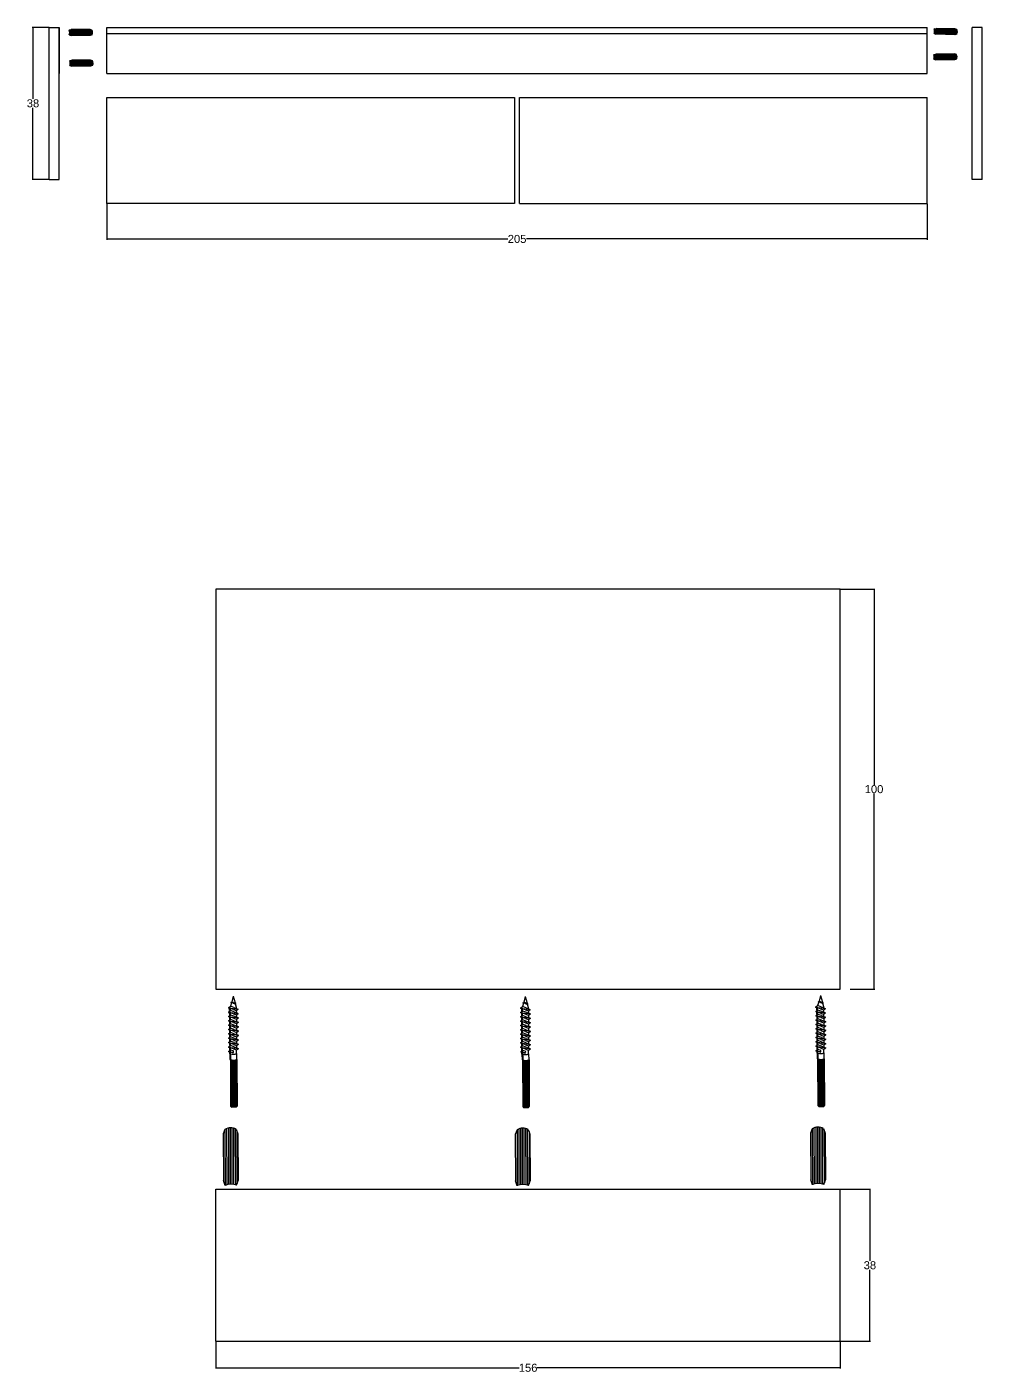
# Model space of a CAD drawing. Header units: inches. Extents: x -8 to 1551, y -417 to 323.
# Drawn here: x -5.4 to 233.3, y -314.3 to 22.2 of the extents above; entities that cross this region are included whole.
import ezdxf

# ---------------------------------------------------------------- set-up
doc = ezdxf.new("R2010")
doc.units = ezdxf.units.IN
doc.header["$MEASUREMENT"] = 0
doc.linetypes.add('HIDDEN', pattern=[0.375, 0.25, -0.125])
doc.layers.add('NASCOSTE', color=1, linetype='HIDDEN')
doc.layers.add('OGGETTO', color=7, linetype='Continuous')
doc.styles.get("Standard").update_dxf_attribs({"font": 'Arial.ttf'})
doc.dimstyles.get("Standard").update_dxf_attribs({"dimtxt": 0.18, "dimasz": 0.18, "dimexe": 0.18, "dimexo": 0.0625, "dimgap": 0.09, "dimtad": 0, "dimtih": 1, "dimtoh": 1, "dimdec": 4, "dimzin": 0, "dimdsep": 46, "dimtxsty": 'Standard', "dimcen": 0.09, "dimadec": 0, "dimazin": 0, "dimtfac": 1, "dimtdec": 4, "dimtofl": 0, "dimtmove": 0, "dimatfit": 3, "dimfxl": 1, "dimtolj": 1, "dimtzin": 0, "dimarcsym": 0})

# ---------------------------------------------------------------- blocks, each defined once
blk = doc.blocks.new('_ArchTick')
at = {"color": 0, "linetype": 'ByBlock', "const_width": 0.15}
blk.add_lwpolyline([(-0.5, -0.5), (0.5, 0.5)], dxfattribs=at)
blk = doc.blocks.new('*D4')
at = {"color": 0, "lineweight": -2, "transparency": 16777216}
for p, q in [((14.6, -22.01), (14.6, -30.95)), ((219.6, -22.01), (219.6, -30.95)), ((14.6, -30.77), (114.77, -30.77)), ((219.6, -30.77), (119.42, -30.77))]:
    blk.add_line(p, q, dxfattribs=at)
at = {"layer": 'Defpoints', "color": 0, "transparency": 16777216}
for p in [(14.6, -21.94), (219.6, -21.94), (219.6, -30.77)]:
    blk.add_point(p, dxfattribs=at)
at = {"color": 0, "lineweight": -2, "transparency": 16777216, "xscale": 0.18, "yscale": 0.18, "zscale": 0.18, "rotation": 180}
blk.add_blockref('_ArchTick', (14.6, -30.77), dxfattribs=at)
at = {"color": 0, "lineweight": -2, "transparency": 16777216, "xscale": 0.18, "yscale": 0.18, "zscale": 0.18}
blk.add_blockref('_ArchTick', (219.6, -30.77), dxfattribs=at)
at = {"color": 0, "transparency": 16777216, "insert": (117.1, -30.77), "char_height": 2, "attachment_point": 5}
blk.add_mtext('\\A1;205', dxfattribs=at)
blk = doc.blocks.new('*D6')
at = {"color": 0, "lineweight": -2, "transparency": 16777216}
for p, q in [((0.14, 22.13), (-4.04, 22.13)), ((-3.86, 22.13), (-3.86, 4.24)), ((-3.86, -15.87), (-3.86, 2.03)), ((0.14, -15.87), (-4.04, -15.87))]:
    blk.add_line(p, q, dxfattribs=at)
at = {"layer": 'Defpoints', "color": 0, "transparency": 16777216}
for p in [(-3.86, 22.13), (0.2, 22.13), (0.2, -15.87)]:
    blk.add_point(p, dxfattribs=at)
at = {"color": 0, "lineweight": -2, "transparency": 16777216, "xscale": 0.18, "yscale": 0.18, "zscale": 0.18}
for p, rotation in [((-3.86, 22.13), 90), ((-3.86, -15.87), 270)]:
    blk.add_blockref('_ArchTick', p, dxfattribs=dict(at, rotation=rotation))
at = {"color": 0, "transparency": 16777216, "insert": (-3.86, 3.13), "char_height": 2, "attachment_point": 5}
blk.add_mtext('\\A1;38', dxfattribs=at)
blk = doc.blocks.new('*D10')
at = {"color": 0, "lineweight": -2, "transparency": 16777216}
for p, q in [((41.85, -306.38), (41.85, -313.12)), ((197.85, -306.38), (197.85, -313.12)), ((41.85, -312.94), (117.64, -312.94)), ((197.85, -312.94), (122.05, -312.94))]:
    blk.add_line(p, q, dxfattribs=at)
at = {"layer": 'Defpoints', "color": 0, "transparency": 16777216}
for p in [(41.85, -306.31), (197.85, -306.31), (197.85, -312.94)]:
    blk.add_point(p, dxfattribs=at)
at = {"color": 0, "lineweight": -2, "transparency": 16777216, "xscale": 0.18, "yscale": 0.18, "zscale": 0.18, "rotation": 180}
blk.add_blockref('_ArchTick', (41.85, -312.94), dxfattribs=at)
at = {"color": 0, "lineweight": -2, "transparency": 16777216, "xscale": 0.18, "yscale": 0.18, "zscale": 0.18}
blk.add_blockref('_ArchTick', (197.85, -312.94), dxfattribs=at)
at = {"color": 0, "transparency": 16777216, "insert": (119.85, -312.94), "char_height": 2, "attachment_point": 5}
blk.add_mtext('\\A1;156', dxfattribs=at)
blk = doc.blocks.new('*D11')
at = {"color": 0, "lineweight": -2, "transparency": 16777216}
for p, q in [((197.91, -268.31), (205.44, -268.31)), ((205.26, -268.31), (205.26, -286.21)), ((205.26, -306.31), (205.26, -288.42)), ((197.91, -306.31), (205.44, -306.31))]:
    blk.add_line(p, q, dxfattribs=at)
at = {"layer": 'Defpoints', "color": 0, "transparency": 16777216}
for p in [(197.85, -268.31), (205.26, -268.31), (197.85, -306.31)]:
    blk.add_point(p, dxfattribs=at)
at = {"color": 0, "lineweight": -2, "transparency": 16777216, "xscale": 0.18, "yscale": 0.18, "zscale": 0.18}
for p, rotation in [((205.26, -268.31), 90), ((205.26, -306.31), 270)]:
    blk.add_blockref('_ArchTick', p, dxfattribs=dict(at, rotation=rotation))
at = {"color": 0, "transparency": 16777216, "insert": (205.26, -287.31), "char_height": 2, "attachment_point": 5}
blk.add_mtext('\\A1;38', dxfattribs=at)
blk = doc.blocks.new('*D12')
at = {"color": 0, "lineweight": -2, "transparency": 16777216}
for p, q in [((197.91, -118.31), (206.47, -118.31)), ((206.29, -118.31), (206.29, -167.21)), ((206.29, -218.31), (206.29, -169.42)), ((200.32, -218.31), (206.47, -218.31))]:
    blk.add_line(p, q, dxfattribs=at)
at = {"layer": 'Defpoints', "color": 0, "transparency": 16777216}
for p in [(197.85, -118.31), (206.29, -118.31), (200.26, -218.31)]:
    blk.add_point(p, dxfattribs=at)
at = {"color": 0, "lineweight": -2, "transparency": 16777216, "xscale": 0.18, "yscale": 0.18, "zscale": 0.18}
for p, rotation in [((206.29, -118.31), 90), ((206.29, -218.31), 270)]:
    blk.add_blockref('_ArchTick', p, dxfattribs=dict(at, rotation=rotation))
at = {"color": 0, "transparency": 16777216, "insert": (206.29, -168.31), "char_height": 2, "attachment_point": 5}
blk.add_mtext('\\A1;100', dxfattribs=at)

msp = doc.modelspace()

# ---------------------------------------------------------------- linework, layer by layer
for p, q in [((0.2, -15.87), (0.2, 22.13)), ((0.2, 22.13), (2.7, 22.13)), ((2.7, -15.87), (2.7, 22.13)), ((2.7, 22.13), (2.7, 20.63)), ((2.7, 20.63), (2.7, 10.63)), ((5.2, 21.39), (5.69, 21.57)), ((10.85, 21.42), (5.2, 21.39)), ((5.21, 20.25), (5.7, 20.08)), ((10.93, 21.25), (5.25, 21.23)), ((10.93, 20.38), (5.25, 20.37)), ((10.99, 21.07), (5.29, 21.07)), ((10.98, 20.55), (5.29, 20.54)), ((11.01, 20.9), (5.31, 20.89)), ((11.01, 20.72), (5.31, 20.72)), ((10.67, 20.21), (5.4, 20.18)), ((10.39, 21.6), (5.69, 21.57)), ((10.85, 21.42), (10.39, 21.6)), ((10.89, 20.28), (10.4, 20.11)), ((14.6, 22.13), (219.6, 22.13)), ((14.6, 10.63), (14.6, 22.13)), ((14.6, 20.63), (219.6, 20.63)), ((219.6, 10.63), (219.6, 22.13)), ((221.29, 20.57), (221.77, 20.39)), ((221.31, 21.72), (221.8, 21.88)), ((226.96, 21.59), (221.31, 21.72)), ((227.01, 20.55), (221.33, 20.69)), ((227.04, 21.42), (221.36, 21.56)), ((227.07, 20.72), (221.38, 20.86)), ((227.09, 21.24), (221.39, 21.39)), ((227.1, 20.89), (221.4, 21.04)), ((227.11, 21.07), (221.41, 21.21)), ((226.75, 20.38), (221.47, 20.5)), ((226.47, 20.29), (221.77, 20.39)), ((226.5, 21.78), (221.8, 21.88)), ((226.97, 20.46), (226.47, 20.29)), ((226.96, 21.59), (226.5, 21.78)), ((233.28, 22.13), (230.78, 22.13)), ((230.78, -15.87), (230.78, 22.13)), ((233.28, -15.87), (233.28, 22.13)), ((10.4, 20.11), (5.7, 20.08)), ((5.35, 13.74), (5.84, 13.92)), ((11.01, 13.77), (5.35, 13.74)), ((11.09, 13.59), (5.41, 13.58)), ((10.54, 13.94), (5.84, 13.92)), ((11.01, 13.77), (10.54, 13.94)), ((221.22, 15.29), (221.72, 15.46)), ((226.88, 15.31), (221.22, 15.29)), ((221.23, 14.14), (221.72, 13.97)), ((226.96, 14.27), (221.27, 14.26)), ((226.96, 15.14), (221.28, 15.13)), ((227.01, 14.45), (221.31, 14.43)), ((227.01, 14.96), (221.32, 14.96)), ((227.04, 14.61), (221.33, 14.61)), ((227.04, 14.79), (221.34, 14.78)), ((226.7, 14.1), (221.42, 14.08)), ((226.41, 15.49), (221.72, 15.46)), ((226.42, 14), (221.72, 13.97)), ((226.88, 15.31), (226.41, 15.49)), ((226.91, 14.17), (226.42, 14)), ((5.36, 12.6), (5.85, 12.43)), ((11.09, 12.73), (5.4, 12.72)), ((11.14, 12.9), (5.44, 12.89)), ((11.14, 13.42), (5.45, 13.41)), ((11.17, 13.25), (5.46, 13.24)), ((11.16, 13.07), (5.46, 13.06)), ((10.83, 12.55), (5.55, 12.53)), ((10.55, 12.45), (5.85, 12.43)), ((11.04, 12.63), (10.55, 12.45)), ((14.6, 10.63), (219.6, 10.63)), ((14.6, 4.56), (116.47, 4.56)), ((14.6, -21.94), (14.6, 4.56)), ((116.47, 4.56), (116.47, -21.94)), ((117.72, -21.94), (117.72, 4.56)), ((117.72, 4.56), (219.6, 4.56)), ((219.6, -21.94), (219.6, 4.56)), ((0.2, -15.87), (2.7, -15.87)), ((233.28, -15.87), (230.78, -15.87)), ((116.47, -21.94), (14.6, -21.94)), ((117.72, -21.94), (219.6, -21.94)), ((197.85, -118.31), (41.85, -118.31)), ((41.85, -118.31), (41.85, -218.31)), ((197.85, -218.31), (197.85, -118.31)), ((41.85, -218.31), (197.85, -218.31)), ((44.1, -253.35), (43.66, -254.49)), ((43.66, -254.49), (43.73, -266.12)), ((44.1, -253.35), (44.16, -267.33)), ((44.53, -253.14), (44.56, -267.2)), ((44.96, -253.01), (44.98, -267.1)), ((45.39, -252.95), (45.41, -267.06)), ((45.83, -252.95), (45.84, -267.06)), ((46.24, -253.02), (46.27, -267.11)), ((46.67, -253.15), (46.7, -267.21)), ((46.91, -253.25), (47.35, -254.47)), ((47.1, -253.79), (47.16, -266.84)), ((47.35, -254.47), (47.42, -266.09)), ((117.08, -253.43), (116.64, -254.58)), ((116.64, -254.58), (116.7, -266.2)), ((117.08, -253.43), (117.14, -267.41)), ((117.51, -253.23), (117.53, -267.28)), ((117.94, -253.1), (117.95, -267.19)), ((118.36, -253.04), (118.39, -267.14)), ((118.81, -253.04), (118.82, -267.14)), ((119.22, -253.1), (119.25, -267.19)), ((119.65, -253.23), (119.67, -267.3)), ((119.89, -253.34), (120.32, -254.55)), ((120.08, -253.87), (120.13, -266.92)), ((120.32, -254.55), (120.39, -266.18)), ((190.85, -253.18), (190.41, -254.32)), ((190.41, -254.32), (190.48, -265.95)), ((190.85, -253.18), (190.91, -267.16)), ((191.28, -252.98), (191.31, -267.03)), ((191.71, -252.85), (191.73, -266.94)), ((192.13, -252.79), (192.16, -266.89)), ((192.58, -252.79), (192.59, -266.89)), ((192.99, -252.85), (193.02, -266.94)), ((193.42, -252.98), (193.45, -267.04)), ((193.66, -253.09), (194.1, -254.3)), ((193.85, -253.62), (193.91, -266.67)), ((194.1, -254.3), (194.16, -265.93)), ((41.85, -306.31), (41.85, -268.31)), ((41.85, -268.31), (197.85, -268.31)), ((44.16, -267.33), (43.73, -266.12)), ((47, -267.31), (47.42, -266.09)), ((117.14, -267.41), (116.7, -266.2)), ((119.97, -267.4), (120.39, -266.18)), ((190.91, -267.16), (190.48, -265.95)), ((193.74, -267.15), (194.16, -265.93)), ((197.85, -306.31), (197.85, -268.31)), ((41.85, -306.31), (197.85, -306.31))]:
    msp.add_line(p, q)
at = {"color": 7}
for p, q in [((45.75, -221.67), (45.45, -222.57)), ((46.19, -221.82), (45.57, -221.6)), ((45.57, -221.6), (46.81, -221.78)), ((46.18, -220.04), (45.81, -221.42)), ((46.27, -221.59), (45.81, -221.42)), ((46.18, -220.04), (46.64, -221.72)), ((46.19, -221.82), (46.56, -221.95)), ((46.27, -221.59), (46.81, -221.78)), ((46.56, -221.95), (46.81, -221.78)), ((46.68, -221.87), (46.94, -222.81)), ((118.73, -221.75), (118.42, -222.65)), ((119.16, -221.91), (118.54, -221.68)), ((118.54, -221.68), (119.78, -221.86)), ((119.15, -220.12), (118.79, -221.51)), ((119.25, -221.67), (118.79, -221.51)), ((119.15, -220.12), (119.61, -221.8)), ((119.16, -221.91), (119.54, -222.04)), ((119.25, -221.67), (119.78, -221.86)), ((119.54, -222.04), (119.78, -221.86)), ((119.65, -221.96), (119.91, -222.9)), ((192.5, -221.5), (192.2, -222.4)), ((192.94, -221.65), (192.32, -221.43)), ((192.32, -221.43), (193.56, -221.61)), ((192.92, -219.87), (192.56, -221.26)), ((193.02, -221.42), (192.56, -221.26)), ((192.92, -219.87), (193.39, -221.55)), ((192.94, -221.65), (193.31, -221.79)), ((193.02, -221.42), (193.56, -221.61)), ((193.31, -221.79), (193.56, -221.61)), ((193.43, -221.7), (193.69, -222.65)), ((44.95, -222.92), (45.45, -222.57)), ((46.2, -223.37), (44.95, -222.92)), ((44.95, -222.92), (47.44, -223.28)), ((44.96, -224.01), (45.45, -223.66)), ((46.2, -224.46), (44.96, -224.01)), ((44.96, -224.01), (47.44, -224.37)), ((44.97, -225.11), (45.46, -224.75)), ((46.21, -225.55), (44.97, -225.11)), ((44.97, -225.11), (47.45, -225.46)), ((45.28, -223.66), (45.28, -223.1)), ((45.29, -224.76), (45.28, -224.19)), ((45.29, -225.85), (45.29, -225.28)), ((46.36, -222.9), (45.45, -222.57)), ((45.45, -223.66), (45.45, -223.1)), ((46.37, -223.99), (45.45, -223.66)), ((45.46, -224.75), (45.46, -224.19)), ((46.38, -225.08), (45.46, -224.75)), ((45.47, -225.85), (45.46, -225.28)), ((46.2, -223.37), (46.94, -223.63)), ((46.2, -224.46), (46.95, -224.72)), ((46.36, -222.9), (47.44, -223.28)), ((46.37, -223.99), (47.44, -224.37)), ((46.38, -225.08), (47.45, -225.46)), ((46.94, -222.81), (46.94, -223.1)), ((46.94, -223.63), (47.44, -223.28)), ((46.94, -223.63), (46.95, -224.19)), ((46.95, -224.72), (47.44, -224.37)), ((46.95, -224.72), (46.95, -225.29)), ((117.93, -223.01), (118.42, -222.65)), ((119.17, -223.45), (117.93, -223.01)), ((117.93, -223.01), (120.41, -223.36)), ((117.93, -224.1), (118.43, -223.75)), ((119.18, -224.54), (117.93, -224.1)), ((117.93, -224.1), (120.42, -224.46)), ((117.94, -225.19), (118.44, -224.84)), ((119.19, -225.63), (117.94, -225.19)), ((117.94, -225.19), (120.43, -225.55)), ((118.25, -223.75), (118.25, -223.18)), ((118.26, -224.84), (118.26, -224.28)), ((118.27, -225.93), (118.26, -225.37)), ((119.34, -222.98), (118.42, -222.65)), ((118.43, -223.75), (118.43, -223.18)), ((119.35, -224.07), (118.43, -223.75)), ((118.44, -224.84), (118.43, -224.27)), ((119.35, -225.17), (118.44, -224.84)), ((118.44, -225.93), (118.44, -225.37)), ((119.17, -223.45), (119.92, -223.72)), ((119.18, -224.54), (119.92, -224.81)), ((119.34, -222.98), (120.41, -223.36)), ((119.35, -224.07), (120.42, -224.46)), ((119.35, -225.17), (120.43, -225.55)), ((119.91, -222.9), (119.91, -223.19)), ((119.92, -223.72), (120.41, -223.36)), ((119.92, -223.72), (119.92, -224.28)), ((119.92, -224.81), (120.42, -224.46)), ((119.92, -224.81), (119.93, -225.37)), ((191.7, -222.75), (192.2, -222.4)), ((192.95, -223.2), (191.7, -222.75)), ((191.7, -222.75), (194.19, -223.11)), ((191.71, -223.85), (192.2, -223.5)), ((192.95, -224.29), (191.71, -223.85)), ((191.71, -223.85), (194.19, -224.2)), ((191.72, -224.94), (192.21, -224.59)), ((192.96, -225.38), (191.72, -224.94)), ((191.72, -224.94), (194.2, -225.3)), ((192.03, -223.5), (192.02, -222.93)), ((192.03, -224.59), (192.03, -224.02)), ((192.04, -225.68), (192.04, -225.12)), ((193.11, -222.73), (192.2, -222.4)), ((192.2, -223.5), (192.2, -222.93)), ((193.12, -223.82), (192.2, -223.5)), ((192.21, -224.59), (192.21, -224.02)), ((193.13, -224.91), (192.21, -224.59)), ((192.22, -225.68), (192.21, -225.12)), ((192.95, -223.2), (193.69, -223.46)), ((192.95, -224.29), (193.7, -224.56)), ((192.96, -225.38), (193.71, -225.65)), ((193.11, -222.73), (194.19, -223.11)), ((193.12, -223.82), (194.19, -224.2)), ((193.13, -224.91), (194.2, -225.3)), ((193.69, -222.65), (193.69, -222.94)), ((193.69, -223.46), (194.19, -223.11)), ((193.69, -223.46), (193.7, -224.03)), ((193.7, -224.56), (194.19, -224.2)), ((193.7, -224.56), (193.7, -225.12)), ((193.71, -225.65), (194.2, -225.3)), ((44.97, -226.2), (45.47, -225.85)), ((46.22, -226.64), (44.97, -226.2)), ((44.97, -226.2), (47.46, -226.56)), ((44.98, -227.29), (45.48, -226.94)), ((46.22, -227.73), (44.98, -227.29)), ((44.98, -227.29), (47.47, -227.65)), ((44.99, -228.38), (45.48, -228.03)), ((46.23, -228.82), (44.99, -228.38)), ((44.99, -228.38), (47.47, -228.74)), ((45.3, -226.94), (45.3, -226.38)), ((45.31, -228.03), (45.3, -227.47)), ((45.31, -229.12), (45.31, -228.56)), ((46.38, -226.17), (45.47, -225.85)), ((45.48, -226.94), (45.47, -226.37)), ((46.39, -227.27), (45.48, -226.94)), ((45.48, -228.03), (45.48, -227.47)), ((46.4, -228.36), (45.48, -228.03)), ((45.49, -229.12), (45.49, -228.56)), ((46.21, -225.55), (46.96, -225.81)), ((46.22, -226.64), (46.96, -226.91)), ((46.22, -227.73), (46.97, -228)), ((46.38, -226.17), (47.46, -226.56)), ((46.39, -227.27), (47.47, -227.65)), ((46.4, -228.36), (47.47, -228.74)), ((46.96, -225.81), (47.45, -225.46)), ((46.96, -225.81), (46.96, -226.38)), ((46.96, -226.91), (47.46, -226.56)), ((46.96, -226.91), (46.97, -227.47)), ((46.97, -228), (47.47, -227.65)), ((46.97, -228), (46.97, -228.56)), ((46.98, -229.09), (47.47, -228.74)), ((117.95, -226.28), (118.44, -225.93)), ((119.19, -226.72), (117.95, -226.28)), ((117.95, -226.28), (120.43, -226.64)), ((117.96, -227.37), (118.45, -227.02)), ((119.2, -227.82), (117.96, -227.37)), ((117.96, -227.37), (120.44, -227.73)), ((117.96, -228.47), (118.46, -228.11)), ((119.21, -228.91), (117.96, -228.47)), ((117.96, -228.47), (120.45, -228.82)), ((118.27, -227.02), (118.27, -226.46)), ((118.28, -228.12), (118.28, -227.55)), ((118.29, -229.21), (118.29, -228.64)), ((119.36, -226.26), (118.44, -225.93)), ((118.45, -227.02), (118.45, -226.46)), ((119.37, -227.35), (118.45, -227.02)), ((118.46, -228.11), (118.45, -227.55)), ((119.37, -228.44), (118.46, -228.11)), ((118.46, -229.21), (118.46, -228.64)), ((119.19, -225.63), (119.93, -225.9)), ((119.19, -226.72), (119.94, -226.99)), ((119.2, -227.82), (119.95, -228.08)), ((119.36, -226.26), (120.43, -226.64)), ((119.37, -227.35), (120.44, -227.73)), ((119.37, -228.44), (120.45, -228.82)), ((119.93, -225.9), (120.43, -225.55)), ((119.93, -225.9), (119.94, -226.46)), ((119.94, -226.99), (120.43, -226.64)), ((119.94, -226.99), (119.94, -227.55)), ((119.95, -228.08), (120.44, -227.73)), ((119.95, -228.08), (119.95, -228.65)), ((191.72, -226.03), (192.22, -225.68)), ((192.97, -226.47), (191.72, -226.03)), ((191.72, -226.03), (194.21, -226.39)), ((191.73, -227.12), (192.22, -226.77)), ((192.97, -227.57), (191.73, -227.12)), ((191.73, -227.12), (194.21, -227.48)), ((191.74, -228.21), (192.23, -227.86)), ((192.98, -228.66), (191.74, -228.21)), ((191.74, -228.21), (194.22, -228.57)), ((192.05, -226.77), (192.05, -226.21)), ((192.06, -227.86), (192.05, -227.3)), ((192.06, -228.96), (192.06, -228.39)), ((193.13, -226.01), (192.22, -225.68)), ((192.22, -226.77), (192.22, -226.21)), ((193.14, -227.1), (192.22, -226.77)), ((192.23, -227.86), (192.23, -227.3)), ((193.15, -228.19), (192.23, -227.86)), ((192.24, -228.95), (192.23, -228.39)), ((192.97, -226.47), (193.71, -226.74)), ((192.97, -227.57), (193.72, -227.83)), ((192.98, -228.66), (193.73, -228.92)), ((193.13, -226.01), (194.21, -226.39)), ((193.14, -227.1), (194.21, -227.48)), ((193.15, -228.19), (194.22, -228.57)), ((193.71, -225.65), (193.71, -226.21)), ((193.71, -226.74), (194.21, -226.39)), ((193.71, -226.74), (193.72, -227.3)), ((193.72, -227.83), (194.21, -227.48)), ((193.72, -227.83), (193.72, -228.39)), ((193.73, -228.92), (194.22, -228.57)), ((45, -229.47), (45.49, -229.12)), ((46.24, -229.92), (45, -229.47)), ((45, -229.47), (47.48, -229.83)), ((45, -230.56), (45.5, -230.21)), ((46.25, -231.01), (45, -230.56)), ((45, -230.56), (47.49, -230.92)), ((45.01, -231.66), (45.5, -231.31)), ((46.25, -232.1), (45.01, -231.66)), ((45.01, -231.66), (47.49, -232.02)), ((45.32, -230.22), (45.32, -229.65)), ((45.33, -231.31), (45.32, -230.74)), ((45.34, -232.4), (45.33, -231.84)), ((46.41, -229.45), (45.49, -229.12)), ((45.5, -230.21), (45.49, -229.65)), ((46.41, -230.54), (45.5, -230.21)), ((45.5, -231.31), (45.5, -230.74)), ((46.42, -231.63), (45.5, -231.31)), ((45.51, -232.4), (45.51, -231.83)), ((46.23, -228.82), (46.98, -229.09)), ((46.24, -229.92), (46.99, -230.18)), ((46.25, -231.01), (46.99, -231.27)), ((46.25, -232.1), (47, -232.37)), ((46.41, -229.45), (47.48, -229.83)), ((46.41, -230.54), (47.49, -230.92)), ((46.42, -231.63), (47.49, -232.02)), ((46.98, -229.09), (46.98, -229.65)), ((46.99, -230.18), (47.48, -229.83)), ((46.99, -230.18), (46.99, -230.75)), ((46.99, -231.27), (47.49, -230.92)), ((46.99, -231.27), (47, -231.84)), ((47, -232.37), (47.49, -232.02)), ((117.97, -229.56), (118.46, -229.21)), ((119.21, -230), (117.97, -229.56)), ((117.97, -229.56), (120.45, -229.92)), ((117.98, -230.65), (118.47, -230.3)), ((119.22, -231.09), (117.98, -230.65)), ((117.98, -230.65), (120.46, -231.01)), ((117.98, -231.74), (118.48, -231.39)), ((119.23, -232.18), (117.98, -231.74)), ((117.98, -231.74), (120.47, -232.1)), ((118.3, -230.3), (118.29, -229.74)), ((118.3, -231.39), (118.3, -230.83)), ((118.31, -232.48), (118.31, -231.92)), ((119.38, -229.53), (118.46, -229.21)), ((118.47, -230.3), (118.47, -229.73)), ((119.39, -230.62), (118.47, -230.3)), ((118.48, -231.39), (118.47, -230.83)), ((119.39, -231.72), (118.48, -231.39)), ((118.49, -232.48), (118.48, -231.92)), ((119.21, -228.91), (119.95, -229.17)), ((119.21, -230), (119.96, -230.27)), ((119.22, -231.09), (119.97, -231.36)), ((119.38, -229.53), (120.45, -229.92)), ((119.39, -230.62), (120.46, -231.01)), ((119.39, -231.72), (120.47, -232.1)), ((119.95, -229.17), (120.45, -228.82)), ((119.95, -229.17), (119.96, -229.74)), ((119.96, -230.27), (120.45, -229.92)), ((119.96, -230.27), (119.96, -230.83)), ((119.97, -231.36), (120.46, -231.01)), ((119.97, -231.36), (119.97, -231.92)), ((119.97, -232.45), (120.47, -232.1)), ((191.74, -229.31), (192.24, -228.95)), ((192.99, -229.75), (191.74, -229.31)), ((191.74, -229.31), (194.23, -229.66)), ((191.75, -230.4), (192.25, -230.05)), ((193, -230.84), (191.75, -230.4)), ((191.75, -230.4), (194.24, -230.76)), ((191.76, -231.49), (192.25, -231.14)), ((193, -231.93), (191.76, -231.49)), ((191.76, -231.49), (194.24, -231.85)), ((192.07, -230.05), (192.07, -229.48)), ((192.08, -231.14), (192.07, -230.58)), ((192.08, -232.23), (192.08, -231.67)), ((193.15, -229.28), (192.24, -228.95)), ((192.25, -230.05), (192.24, -229.48)), ((193.16, -230.37), (192.25, -230.05)), ((192.25, -231.14), (192.25, -230.57)), ((193.17, -231.47), (192.25, -231.14)), ((192.26, -232.23), (192.26, -231.67)), ((192.99, -229.75), (193.73, -230.02)), ((193, -230.84), (193.74, -231.11)), ((193, -231.93), (193.75, -232.2)), ((193.15, -229.28), (194.23, -229.66)), ((193.16, -230.37), (194.24, -230.76)), ((193.17, -231.47), (194.24, -231.85)), ((193.73, -228.92), (193.73, -229.49)), ((193.73, -230.02), (194.23, -229.66)), ((193.73, -230.02), (193.74, -230.58)), ((193.74, -231.11), (194.24, -230.76)), ((193.74, -231.11), (193.74, -231.67)), ((193.75, -232.2), (194.24, -231.85)), ((45.02, -232.75), (45.51, -232.4)), ((46.26, -233.19), (45.02, -232.75)), ((45.02, -232.75), (47.5, -233.11)), ((45.03, -233.85), (45.52, -233.5)), ((45.03, -233.85), (46.27, -234.03)), ((46.1, -234.23), (45.03, -233.85)), ((45.35, -234.42), (45.34, -232.93)), ((46.43, -232.72), (45.51, -232.4)), ((45.52, -234.42), (45.51, -232.93)), ((46.12, -233.72), (45.52, -233.5)), ((46.26, -233.19), (47.01, -233.46)), ((46.43, -232.72), (47.5, -233.11)), ((47, -232.37), (47, -232.93)), ((47.01, -233.46), (47.5, -233.11)), ((47.01, -234.41), (47.01, -233.46)), ((117.99, -232.83), (118.49, -232.48)), ((119.23, -233.28), (117.99, -232.83)), ((117.99, -232.83), (120.48, -233.19)), ((118, -233.94), (118.5, -233.59)), ((118, -233.94), (119.24, -234.12)), ((119.07, -234.32), (118, -233.94)), ((118.32, -234.5), (118.31, -233.01)), ((119.4, -232.81), (118.49, -232.48)), ((118.5, -234.5), (118.49, -233.01)), ((119.09, -233.8), (118.5, -233.59)), ((119.23, -232.18), (119.97, -232.45)), ((119.23, -233.28), (119.98, -233.54)), ((119.4, -232.81), (120.48, -233.19)), ((119.97, -232.45), (119.98, -233.01)), ((119.98, -233.54), (120.48, -233.19)), ((119.99, -234.49), (119.98, -233.54)), ((191.77, -232.58), (192.26, -232.23)), ((193.01, -233.02), (191.77, -232.58)), ((191.77, -232.58), (194.25, -232.94)), ((191.78, -233.69), (192.27, -233.34)), ((191.78, -233.69), (193.02, -233.87)), ((192.84, -234.07), (191.78, -233.69)), ((192.1, -234.25), (192.09, -232.76)), ((193.18, -232.56), (192.26, -232.23)), ((192.27, -234.25), (192.26, -232.76)), ((192.87, -233.55), (192.27, -233.34)), ((193.01, -233.02), (193.76, -233.29)), ((193.18, -232.56), (194.25, -232.94)), ((193.75, -232.2), (193.75, -232.76)), ((193.76, -233.29), (194.25, -232.94)), ((193.76, -234.24), (193.76, -233.29))]:
    msp.add_line(p, q, dxfattribs=at)
at = {"color": 0}
for p, q in [((45.35, -234.42), (45.36, -235.91)), ((45.52, -234.42), (45.53, -235.91)), ((47.01, -234.41), (47.02, -235.9)), ((118.32, -234.5), (118.33, -235.99)), ((118.5, -234.5), (118.51, -235.99)), ((119.99, -234.49), (120, -235.98)), ((192.1, -234.25), (192.11, -235.74)), ((192.27, -234.25), (192.28, -235.74)), ((193.76, -234.24), (193.77, -235.73)), ((45.45, -235.91), (45.52, -247.54)), ((45.45, -235.91), (45.52, -247.54)), ((47.02, -235.9), (47.11, -235.9)), ((47.11, -235.9), (47.19, -247.53)), ((118.42, -235.99), (118.5, -247.63)), ((118.42, -235.99), (118.5, -247.63)), ((120, -235.98), (120.08, -235.98)), ((120.08, -235.98), (120.16, -247.62)), ((192.19, -235.74), (192.27, -247.37)), ((192.19, -235.74), (192.27, -247.37)), ((193.77, -235.73), (193.86, -235.73)), ((193.86, -235.73), (193.93, -247.36))]:
    msp.add_line(p, q, dxfattribs=at)
for centre, radius, start, end in [((3.76, 20.81), 1.56, 338.7307, 21.9372), ((9.82, 20.82), 1.2, 333.6011, 30.1905), ((219.85, 21.18), 1.56, 337.2149, 20.4214), ((225.91, 21.02), 1.2, 332.0853, 28.6747), ((3.91, 13.16), 1.56, 338.7307, 21.9372), ((9.97, 13.16), 1.2, 333.6011, 30.1905), ((219.78, 14.71), 1.56, 338.7307, 21.9372), ((225.84, 14.71), 1.2, 333.6011, 30.1905), ((45.6, -255.91), 2.96, 63.6011, 120.1905), ((118.57, -255.99), 2.96, 63.6011, 120.1905), ((192.34, -255.74), 2.96, 63.6011, 120.1905), ((45.6, -270.9), 3.85, 68.7307, 111.9372), ((118.57, -270.98), 3.85, 68.7307, 111.9372), ((192.35, -270.73), 3.85, 68.7307, 111.9372)]:
    msp.add_arc(centre, radius, start, end)
at = {"linetype": 'Continuous'}
for centre, radius, start, end in [((46.26, -232.5), 2.05, 249.0906, 291.6512), ((119.23, -232.59), 2.05, 249.0906, 291.6512), ((193, -232.34), 2.05, 249.0906, 291.6512), ((46.26, -233.6), 2.86, 253.4305, 287.3113), ((46.26, -233.6), 3.07, 254.6699, 286.0719), ((46.26, -233.6), 3.29, 255.7383, 285.0034), ((46.26, -233.6), 3.51, 256.6693, 284.0725), ((46.26, -233.6), 3.73, 257.4879, 283.2539), ((46.26, -233.6), 3.95, 258.2134, 282.5283), ((46.26, -233.6), 4.17, 258.8611, 281.8807), ((46.26, -233.6), 4.39, 259.4428, 281.299), ((46.26, -233.6), 4.61, 259.9683, 280.7735), ((46.26, -233.6), 4.83, 260.4452, 280.2965), ((46.26, -233.6), 5.05, 260.8802, 279.8616), ((46.26, -233.6), 5.27, 261.2785, 279.4633), ((46.26, -233.6), 2.64, 252.4359, 288.3059), ((46.26, -233.6), 2.42, 252.4359, 288.3059), ((119.24, -233.68), 2.86, 253.4305, 287.3113), ((119.24, -233.68), 3.07, 254.6699, 286.0719), ((119.24, -233.68), 3.29, 255.7383, 285.0034), ((119.24, -233.68), 3.51, 256.6693, 284.0725), ((119.24, -233.68), 3.73, 257.4879, 283.2539), ((119.24, -233.68), 3.95, 258.2134, 282.5283), ((119.24, -233.68), 4.17, 258.8611, 281.8807), ((119.24, -233.68), 4.39, 259.4428, 281.299), ((119.24, -233.68), 4.61, 259.9683, 280.7735), ((119.24, -233.68), 2.64, 252.4359, 288.3059), ((119.24, -233.68), 4.83, 260.4452, 280.2965), ((119.24, -233.68), 5.05, 260.8802, 279.8616), ((119.24, -233.68), 5.27, 261.2785, 279.4633), ((119.24, -233.68), 2.42, 252.4359, 288.3059), ((193.01, -233.43), 2.86, 253.4305, 287.3113), ((193.01, -233.43), 3.07, 254.6699, 286.0719), ((193.01, -233.43), 3.29, 255.7383, 285.0034), ((193.01, -233.43), 3.51, 256.6693, 284.0725), ((193.01, -233.43), 3.73, 257.4879, 283.2539), ((193.01, -233.43), 3.95, 258.2134, 282.5283), ((193.01, -233.43), 4.17, 258.8611, 281.8807), ((193.01, -233.43), 4.39, 259.4428, 281.299), ((193.01, -233.43), 4.61, 259.9683, 280.7735), ((193.01, -233.43), 4.83, 260.4452, 280.2965), ((193.01, -233.43), 5.05, 260.8802, 279.8616), ((193.01, -233.43), 5.27, 261.2785, 279.4633), ((193.01, -233.43), 5.48, 261.6446, 279.0972), ((193.01, -233.43), 2.64, 252.4359, 288.3059), ((193.01, -233.43), 2.42, 252.4359, 288.3059), ((46.26, -233.6), 5.48, 261.6446, 279.0972), ((46.26, -233.6), 5.7, 261.9822, 278.7596), ((46.26, -233.6), 5.92, 262.2946, 278.4472), ((46.26, -233.6), 6.14, 262.5845, 278.1573), ((46.26, -233.6), 6.36, 262.8542, 277.8876), ((46.26, -233.6), 6.58, 263.1059, 277.6359), ((46.26, -233.6), 6.8, 263.3411, 277.4006), ((46.26, -233.6), 7.02, 263.5616, 277.1801), ((46.26, -233.6), 7.24, 263.7687, 276.9731), ((46.26, -233.6), 7.46, 263.9635, 276.7783), ((46.26, -233.6), 7.68, 264.1471, 276.5947), ((46.26, -233.6), 7.89, 264.3205, 276.4213), ((46.26, -233.6), 8.11, 264.4844, 276.2574), ((46.26, -233.6), 8.33, 264.6397, 276.1021), ((46.26, -233.6), 8.55, 264.787, 275.9548), ((119.24, -233.68), 5.48, 261.6446, 279.0972), ((119.24, -233.68), 5.7, 261.9822, 278.7596), ((119.24, -233.68), 5.92, 262.2946, 278.4472), ((119.24, -233.68), 6.14, 262.5845, 278.1573), ((119.24, -233.68), 6.36, 262.8542, 277.8876), ((119.24, -233.68), 6.58, 263.1059, 277.6359), ((119.24, -233.68), 6.8, 263.3411, 277.4006), ((119.24, -233.68), 7.02, 263.5616, 277.1801), ((119.24, -233.68), 7.24, 263.7687, 276.9731), ((119.24, -233.68), 7.46, 263.9635, 276.7783), ((119.24, -233.68), 7.68, 264.1471, 276.5947), ((119.24, -233.68), 7.89, 264.3205, 276.4213), ((119.24, -233.68), 8.11, 264.4844, 276.2574), ((119.24, -233.68), 8.33, 264.6397, 276.1021), ((119.24, -233.68), 8.55, 264.787, 275.9548), ((193.01, -233.43), 5.7, 261.9822, 278.7596), ((193.01, -233.43), 5.92, 262.2946, 278.4472), ((193.01, -233.43), 6.14, 262.5845, 278.1573), ((193.01, -233.43), 6.36, 262.8542, 277.8876), ((193.01, -233.43), 6.58, 263.1059, 277.6359), ((193.01, -233.43), 6.8, 263.3411, 277.4006), ((193.01, -233.43), 7.02, 263.5616, 277.1801), ((193.01, -233.43), 7.24, 263.7687, 276.9731), ((193.01, -233.43), 7.46, 263.9635, 276.7783), ((193.01, -233.43), 7.68, 264.1471, 276.5947), ((193.01, -233.43), 7.89, 264.3205, 276.4213), ((193.01, -233.43), 8.11, 264.4844, 276.2574), ((193.01, -233.43), 8.33, 264.6397, 276.1021), ((193.01, -233.43), 8.55, 264.787, 275.9548), ((193.01, -233.43), 8.77, 264.9269, 275.8149), ((46.26, -233.6), 8.77, 264.9269, 275.8149), ((46.26, -233.6), 8.99, 265.06, 275.6818), ((46.26, -233.6), 9.21, 265.1866, 275.5551), ((46.26, -233.6), 9.43, 265.3074, 275.4343), ((46.26, -233.6), 9.65, 265.4227, 275.3191), ((46.26, -233.6), 9.87, 265.5328, 275.2089), ((46.26, -233.6), 10.09, 265.6382, 275.1036), ((46.26, -233.6), 10.3, 265.739, 275.0028), ((46.26, -233.6), 10.52, 265.8357, 274.9061), ((46.26, -233.6), 10.74, 265.9283, 274.8135), ((46.26, -233.6), 10.96, 266.0173, 274.7245), ((46.26, -233.6), 11.18, 266.1028, 274.639), ((46.26, -233.6), 11.4, 266.1849, 274.5569), ((46.26, -233.6), 11.62, 266.264, 274.4778), ((46.26, -233.6), 11.84, 266.3401, 274.4017), ((46.26, -233.6), 12.06, 266.4135, 274.3283), ((119.24, -233.68), 8.77, 264.9269, 275.8149), ((119.24, -233.68), 8.99, 265.06, 275.6818), ((119.24, -233.68), 9.21, 265.1866, 275.5551), ((119.24, -233.68), 9.43, 265.3074, 275.4343), ((119.24, -233.68), 9.65, 265.4227, 275.3191), ((119.24, -233.68), 9.87, 265.5328, 275.2089), ((119.24, -233.68), 10.09, 265.6382, 275.1036), ((119.24, -233.68), 10.3, 265.739, 275.0028), ((119.24, -233.68), 10.52, 265.8357, 274.9061), ((119.24, -233.68), 10.74, 265.9283, 274.8135), ((119.24, -233.68), 10.96, 266.0173, 274.7245), ((119.24, -233.68), 11.18, 266.1028, 274.639), ((119.24, -233.68), 11.4, 266.1849, 274.5569), ((119.24, -233.68), 11.62, 266.264, 274.4778), ((119.24, -233.68), 11.84, 266.3401, 274.4017), ((193.01, -233.43), 8.99, 265.06, 275.6818), ((193.01, -233.43), 9.21, 265.1866, 275.5551), ((193.01, -233.43), 9.43, 265.3074, 275.4343), ((193.01, -233.43), 9.65, 265.4227, 275.3191), ((193.01, -233.43), 9.87, 265.5328, 275.2089), ((193.01, -233.43), 10.09, 265.6382, 275.1036), ((193.01, -233.43), 10.3, 265.739, 275.0028), ((193.01, -233.43), 10.52, 265.8357, 274.9061), ((193.01, -233.43), 10.74, 265.9283, 274.8135), ((193.01, -233.43), 10.96, 266.0173, 274.7245), ((193.01, -233.43), 11.18, 266.1028, 274.639), ((193.01, -233.43), 11.4, 266.1849, 274.5569), ((193.01, -233.43), 11.62, 266.264, 274.4778), ((193.01, -233.43), 11.84, 266.3401, 274.4017), ((193.01, -233.43), 12.06, 266.4135, 274.3283), ((46.26, -233.6), 12.28, 266.4842, 274.2576), ((46.26, -233.6), 12.5, 266.5525, 274.1893), ((46.26, -233.6), 12.71, 266.6183, 274.1234), ((46.26, -233.6), 12.93, 266.682, 274.0598), ((46.26, -233.6), 13.15, 266.7435, 273.9983), ((46.26, -233.6), 13.37, 266.803, 273.9387), ((46.26, -233.6), 13.59, 266.8606, 273.8812), ((46.26, -233.6), 13.81, 266.9164, 273.8254), ((119.24, -233.68), 12.06, 266.4135, 274.3283), ((119.24, -233.68), 12.28, 266.4842, 274.2576), ((119.24, -233.68), 12.5, 266.5525, 274.1893), ((119.24, -233.68), 12.71, 266.6183, 274.1234), ((119.24, -233.68), 12.93, 266.682, 274.0598), ((119.24, -233.68), 13.15, 266.7435, 273.9983), ((119.24, -233.68), 13.37, 266.803, 273.9387), ((119.24, -233.68), 13.59, 266.8606, 273.8812), ((119.24, -233.68), 13.81, 266.9164, 273.8254), ((193.01, -233.43), 12.28, 266.4842, 274.2576), ((193.01, -233.43), 12.5, 266.5525, 274.1893), ((193.01, -233.43), 12.71, 266.6183, 274.1234), ((193.01, -233.43), 12.93, 266.682, 274.0598), ((193.01, -233.43), 13.15, 266.7435, 273.9983), ((193.01, -233.43), 13.37, 266.803, 273.9387), ((193.01, -233.43), 13.59, 266.8606, 273.8812), ((193.01, -233.43), 13.81, 266.9164, 273.8254)]:
    msp.add_arc(centre, radius, start, end, dxfattribs=at)
at = {"color": 7}
for centre in [(45.99, -233.97), (118.96, -234.05), (192.74, -233.8)]:
    msp.add_arc(centre, 0.286, 291.6835, 63.6056, dxfattribs=at)
at = {"layer": 'NASCOSTE', "color": 0}
for p, q in [((45.36, -235.91), (45.45, -235.91)), ((45.53, -235.91), (45.45, -235.91)), ((118.33, -235.99), (118.42, -235.99)), ((118.51, -235.99), (118.42, -235.99)), ((192.11, -235.74), (192.19, -235.74)), ((192.28, -235.74), (192.19, -235.74))]:
    msp.add_line(p, q, dxfattribs=at)
at = {"layer": 'OGGETTO'}
for p, q in [((45.52, -247.54), (47.19, -247.53)), ((45.52, -247.54), (45.73, -247.75)), ((45.73, -247.75), (46.98, -247.74)), ((46.98, -247.74), (47.19, -247.53)), ((118.5, -247.63), (120.16, -247.62)), ((118.5, -247.63), (118.71, -247.83)), ((118.71, -247.83), (119.95, -247.83)), ((119.95, -247.83), (120.16, -247.62)), ((192.27, -247.37), (193.93, -247.36)), ((192.27, -247.37), (192.48, -247.58)), ((192.48, -247.58), (193.73, -247.58)), ((193.73, -247.58), (193.93, -247.36))]:
    msp.add_line(p, q, dxfattribs=at)

# ---------------------------------------------------------------- dimensions: what is measured, and where the dimension line sits
dim = msp.add_linear_dim(base=(-3.86, 22.13), p1=(0.2, -15.87), p2=(0.2, 22.13), angle=90, dimstyle='Standard', override={"dimtxt": 2, "dimdec": 0, "dimblk1": 'ArchTick', "dimblk2": 'ArchTick', "dimsah": 1})
dim.commit()
dim.dimension.update_dxf_attribs({"geometry": '*D6', "text_midpoint": (-3.86, 3.13)})
dim = msp.add_linear_dim(base=(219.6, -30.77), p1=(14.6, -21.94), p2=(219.6, -21.94), dimstyle='Standard', override={"dimtxt": 2, "dimdec": 0, "dimblk1": 'ArchTick', "dimblk2": 'ArchTick', "dimsah": 1})
dim.commit()
dim.dimension.update_dxf_attribs({"geometry": '*D4', "text_midpoint": (117.1, -30.77)})
for base, p1, p2, picture, middle in [((206.29, -118.31), (200.26, -218.31), (197.85, -118.31), '*D12', (206.29, -168.31)), ((205.26, -268.31), (197.85, -306.31), (197.85, -268.31), '*D11', (205.26, -287.31))]:
    dim = msp.add_linear_dim(base=base, p1=p1, p2=p2, angle=90, dimstyle='Standard', override={"dimtxt": 2, "dimdec": 0, "dimblk1": 'ArchTick', "dimblk2": 'ArchTick', "dimsah": 1})
    dim.commit()
    dim.dimension.update_dxf_attribs({"geometry": picture, "text_midpoint": middle, "dimtype": 160})
dim = msp.add_linear_dim(base=(197.85, -312.94), p1=(41.85, -306.31), p2=(197.85, -306.31), dimstyle='Standard', override={"dimtxt": 2, "dimdec": 0, "dimblk1": 'ArchTick', "dimblk2": 'ArchTick', "dimsah": 1})
dim.commit()
dim.dimension.update_dxf_attribs({"geometry": '*D10', "text_midpoint": (119.85, -312.94), "dimtype": 160})

doc.saveas('drawing.dxf')
